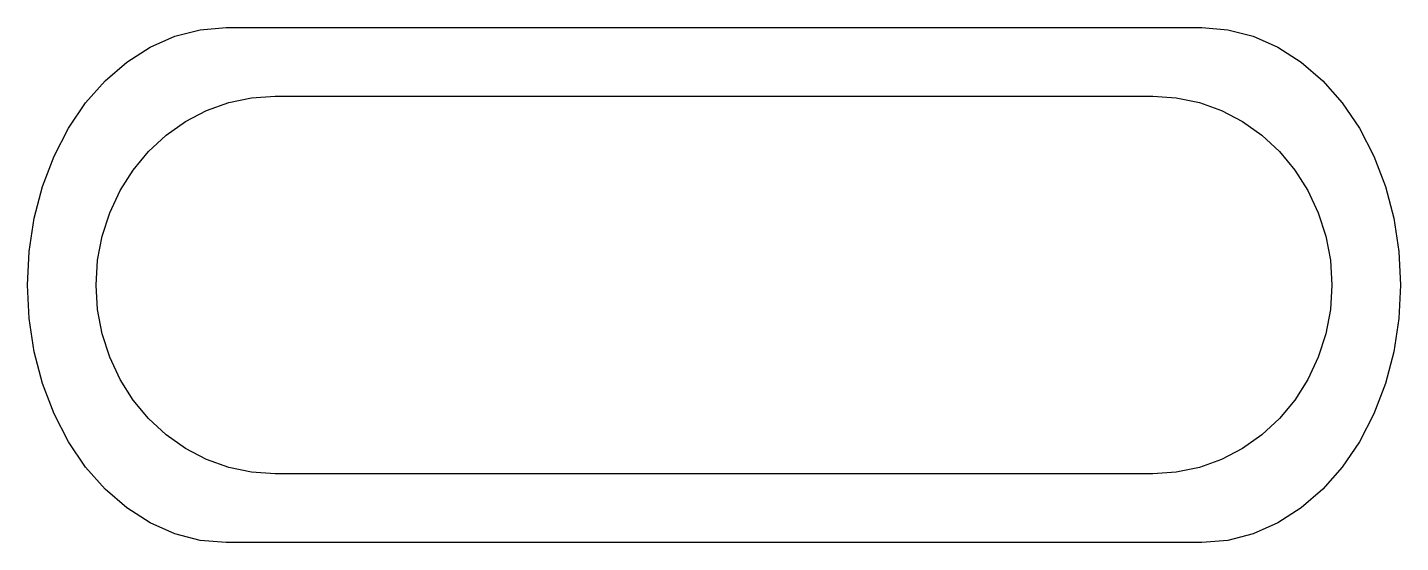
# Model space of a CAD drawing. Header units: millimetres. Extents: x 382.9 to 392.9, y -264.4 to -260.7.
import ezdxf

# ---------------------------------------------------------------- set-up
doc = ezdxf.new("R2010")
doc.units = ezdxf.units.MM

msp = doc.modelspace()

# ---------------------------------------------------------------- linework, layer by layer
for points in [[(391.42, -260.684), (391.609, -260.7), (391.794, -260.747), (391.974, -260.826), (392.143, -260.935), (392.301, -261.071), (392.443, -261.233), (392.568, -261.417), (392.673, -261.621), (392.757, -261.841), (392.818, -262.073), (392.855, -262.314), (392.867, -262.559), (392.855, -262.803), (392.818, -263.044), (392.757, -263.276), (392.673, -263.496), (392.568, -263.7), (392.443, -263.884), (392.301, -264.046), (392.143, -264.182), (391.974, -264.291), (391.794, -264.37), (391.609, -264.418), (391.42, -264.434), (384.315, -264.434), (384.126, -264.418), (383.94, -264.37), (383.761, -264.291), (383.591, -264.182), (383.434, -264.046), (383.291, -263.884), (383.166, -263.7), (383.061, -263.496), (382.977, -263.276), (382.917, -263.044), (382.88, -262.803), (382.867, -262.559), (382.88, -262.314), (382.917, -262.073), (382.977, -261.841), (383.061, -261.621), (383.166, -261.417), (383.291, -261.233), (383.434, -261.071), (383.591, -260.935), (383.761, -260.826), (383.94, -260.747), (384.126, -260.7), (384.315, -260.684)], [(391.064, -261.184), (391.234, -261.195), (391.402, -261.23), (391.563, -261.288), (391.716, -261.368), (391.857, -261.468), (391.986, -261.586), (392.098, -261.722), (392.193, -261.871), (392.268, -262.032), (392.323, -262.203), (392.356, -262.379), (392.367, -262.559), (392.356, -262.738), (392.323, -262.914), (392.268, -263.085), (392.193, -263.246), (392.098, -263.396), (391.986, -263.531), (391.857, -263.649), (391.716, -263.749), (391.563, -263.829), (391.402, -263.887), (391.234, -263.922), (391.064, -263.934), (384.67, -263.934), (384.5, -263.922), (384.333, -263.887), (384.171, -263.829), (384.019, -263.749), (383.877, -263.649), (383.749, -263.531), (383.636, -263.396), (383.542, -263.246), (383.466, -263.085), (383.412, -262.914), (383.378, -262.738), (383.367, -262.559), (383.378, -262.379), (383.412, -262.203), (383.466, -262.032), (383.542, -261.871), (383.636, -261.722), (383.749, -261.586), (383.877, -261.468), (384.019, -261.368), (384.171, -261.288), (384.333, -261.23), (384.5, -261.195), (384.67, -261.184)]]:
    msp.add_lwpolyline(points, close=True)

doc.saveas('drawing.dxf')
